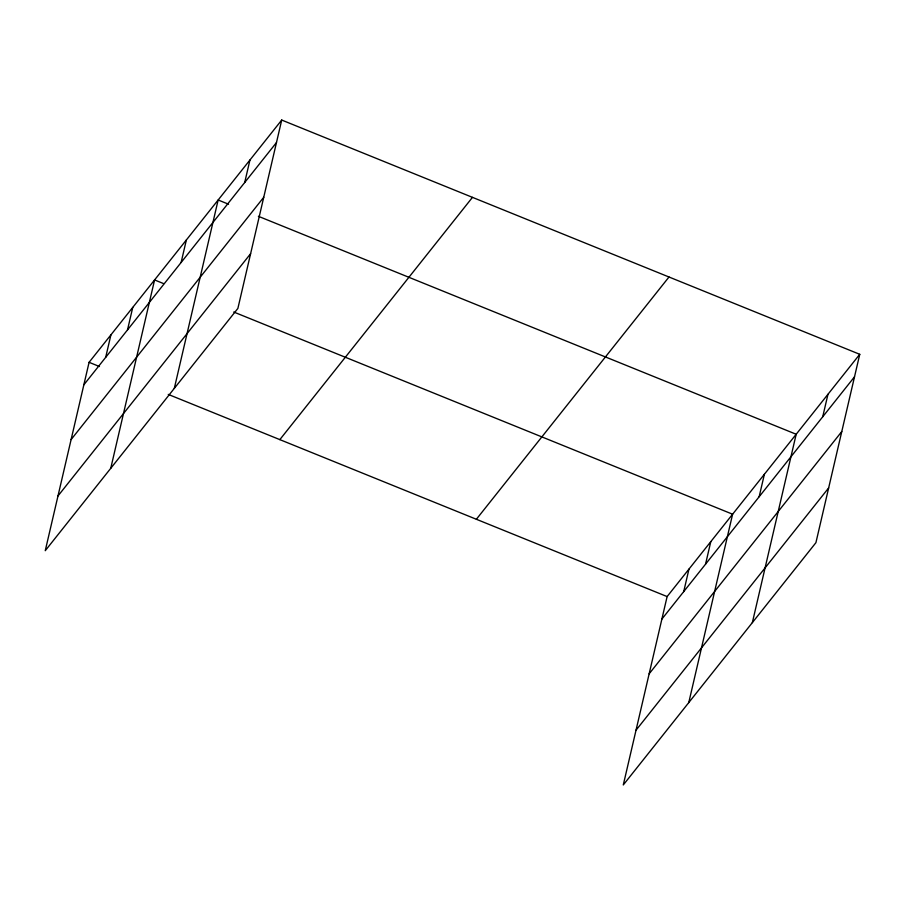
<?xml version="1.0" encoding="UTF-8"?>
<svg xmlns="http://www.w3.org/2000/svg" width="905" height="905" viewBox="0 0 905 905"><rect width="100%" height="100%" fill="white"/><g stroke="black" fill="none" stroke-linecap="round" stroke-linejoin="round"><path stroke-width="1.36" d="M281.715 120.048L89.086 362.317L45.25 550.693L237.879 308.424L281.715 120.048L859.75 354.308L815.914 542.683L623.285 784.952L667.121 596.576L859.75 354.308M105.681 357.362L110.919 334.861M127.515 329.906L132.752 307.406M110.749 468.315L154.585 279.939L163.669 283.627M181.124 262.473L186.362 239.972M174.314 388.369L218.15 199.994L228.535 204.202M244.701 182.527L249.938 160.027M683.716 591.621L688.954 569.121M705.549 564.166L710.787 541.665M688.773 702.585L732.609 514.21L233.739 312.021M759.159 496.732L764.397 474.231M752.349 622.629L796.185 434.253L258.378 216.295M822.724 416.786L827.962 394.286M83.848 384.817L276.478 142.549M71.11 439.559L263.74 197.29M57.988 495.951L250.617 253.683M279.837 439.626L472.467 197.358M476.369 519.266L668.999 276.998M661.883 619.088L854.512 376.808M649.145 673.818L841.774 431.549M636.023 730.211L828.652 487.942M89.086 362.317L99.471 366.525M168.24 394.399L667.121 596.576"/></g></svg>
